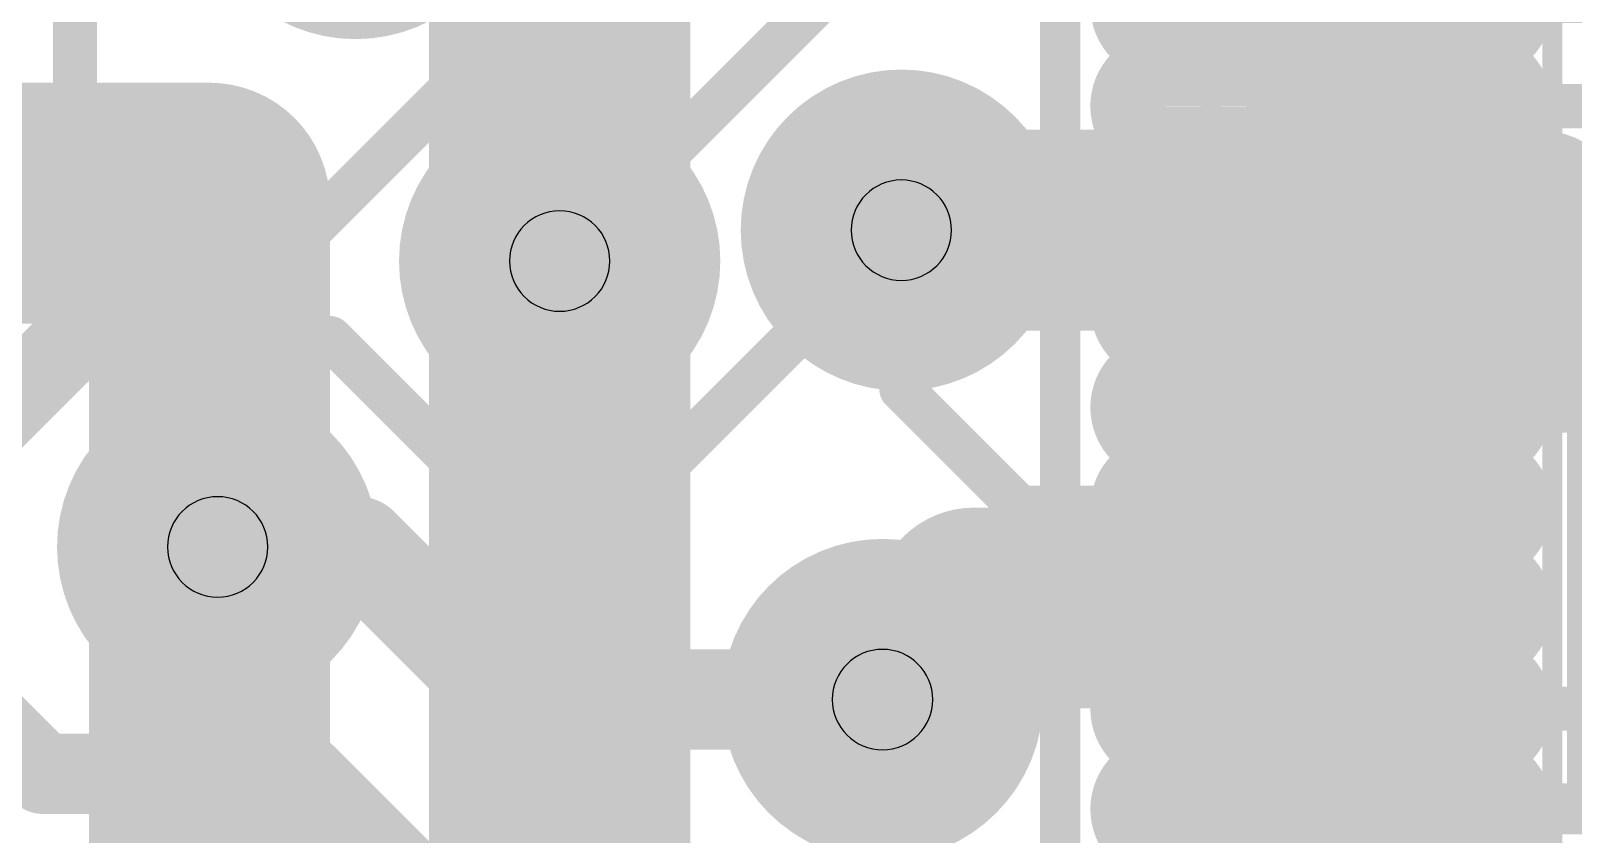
# Model space of a CAD drawing. Extents: x 0.11 to 5.41, y 1.37 to 6.94.
# Drawn here: x 3.4394 to 3.7417, y 5.1366 to 5.2941 of the extents above; entities that cross this region are included whole.
import ezdxf

# ---------------------------------------------------------------- set-up
doc = ezdxf.new("R2010")
doc.units = 0
doc.layers.get('0').update_dxf_attribs({"linetype": 'CONTINUOUS'})
for name, color, linetype in [('BOTTOMLAYER', 5, 'CONTINUOUS'), ('BOTTOMOVERLAY', 54, 'CONTINUOUS'), ('BOTTOMPASTE', 16, 'CONTINUOUS'), ('BOTTOMSOLDER', 6, 'CONTINUOUS'), ('DRILLDRAWING', 1, 'CONTINUOUS'), ('MECHANICAL13', 56, 'CONTINUOUS'), ('MECHANICAL15', 56, 'CONTINUOUS'), ('MULTILAYER', 9, 'CONTINUOUS'), ('TOPLAYER', 1, 'CONTINUOUS'), ('TOPOVERLAY', 2, 'CONTINUOUS'), ('TOPPASTE', 8, 'CONTINUOUS'), ('TOPSOLDER', 216, 'CONTINUOUS')]:
    doc.layers.add(name, color=color, linetype=linetype)

# ---------------------------------------------------------------- blocks, each defined once
blk = doc.blocks.new('PZ100_N_15')
at = {"layer": 'MECHANICAL13', "const_width": 0.00394}
blk.add_lwpolyline([(-0.27559, -0.27559), (0.27559, -0.27559)], dxfattribs=at)
at = {"layer": 'MECHANICAL15', "const_width": 0.00394}
blk.add_lwpolyline([(-0.34252, -0.34252), (0.34252, -0.34252)], dxfattribs=at)
at = {"layer": 'TOPLAYER', "const_width": 0.00492}
for points in [[(-0.04183, -0.26673, -1), (-0.03691, -0.26673)], [(-0.02215, -0.26673, -1), (-0.01722, -0.26673)], [(-0.00246, -0.26673, -1), (0.00246, -0.26673)], [(0.01722, -0.26673, -1), (0.02215, -0.26673)], [(0.03691, -0.26673, -1), (0.04183, -0.26673)], [(0.05659, -0.26673, -1), (0.06152, -0.26673)], [(0.07628, -0.26673, -1), (0.0812, -0.26673)], [(0.09596, -0.26673, -1), (0.10089, -0.26673)], [(-0.03691, -0.32776, -1), (-0.04183, -0.32776)], [(-0.01722, -0.32776, -1), (-0.02215, -0.32776)], [(0.00246, -0.32776, -1), (-0.00246, -0.32776)], [(0.02215, -0.32776, -1), (0.01722, -0.32776)], [(0.04183, -0.32776, -1), (0.03691, -0.32776)], [(0.06152, -0.32776, -1), (0.05659, -0.32776)], [(0.0812, -0.32776, -1), (0.07628, -0.32776)], [(0.10089, -0.32776, -1), (0.09596, -0.32776)]]:
    blk.add_lwpolyline(points, format="xyb", dxfattribs=at)
for points in [[(-0.04183, -0.32776), (-0.04183, -0.26673)], [(-0.03691, -0.32776), (-0.03691, -0.26673)], [(-0.02215, -0.32776), (-0.02215, -0.26673)], [(-0.01722, -0.32776), (-0.01722, -0.26673)], [(-0.00246, -0.32776), (-0.00246, -0.26673)], [(0.00246, -0.32776), (0.00246, -0.26673)], [(0.01722, -0.32776), (0.01722, -0.26673)], [(0.02215, -0.32776), (0.02215, -0.26673)], [(0.03691, -0.32776), (0.03691, -0.26673)], [(0.04183, -0.32776), (0.04183, -0.26673)], [(0.05659, -0.32776), (0.05659, -0.26673)], [(0.06152, -0.32776), (0.06152, -0.26673)], [(0.07628, -0.32776), (0.07628, -0.26673)], [(0.0812, -0.32776), (0.0812, -0.26673)], [(0.09596, -0.32776), (0.09596, -0.26673)], [(0.10089, -0.32776), (0.10089, -0.26673)]]:
    blk.add_lwpolyline(points, dxfattribs=at)
for points in [[(-0.04183, -0.29724, 1), (-0.03691, -0.29724, 1)], [(-0.02215, -0.29724, 1), (-0.01722, -0.29724, 1)], [(-0.00246, -0.29724, 1), (0.00246, -0.29724, 1)], [(0.01722, -0.29724, 1), (0.02215, -0.29724, 1)], [(0.03691, -0.29724, 1), (0.04183, -0.29724, 1)], [(0.05659, -0.29724, 1), (0.06152, -0.29724, 1)], [(0.07628, -0.29724, 1), (0.0812, -0.29724, 1)], [(0.09596, -0.29724, 1), (0.10089, -0.29724, 1)]]:
    blk.add_lwpolyline(points, format="xyb", close=True, dxfattribs=at)
at = {"layer": 'TOPOVERLAY', "const_width": 0.00787}
blk.add_lwpolyline([(-0.24606, -0.24606), (0.24606, -0.24606)], dxfattribs=at)
at = {"layer": 'TOPPASTE', "const_width": 0.00492}
for points in [[(-0.04183, -0.26673, -1), (-0.03691, -0.26673)], [(-0.02215, -0.26673, -1), (-0.01722, -0.26673)], [(-0.00246, -0.26673, -1), (0.00246, -0.26673)], [(0.01722, -0.26673, -1), (0.02215, -0.26673)], [(0.03691, -0.26673, -1), (0.04183, -0.26673)], [(0.05659, -0.26673, -1), (0.06152, -0.26673)], [(0.07628, -0.26673, -1), (0.0812, -0.26673)], [(0.09596, -0.26673, -1), (0.10089, -0.26673)], [(-0.03691, -0.32776, -1), (-0.04183, -0.32776)], [(-0.01722, -0.32776, -1), (-0.02215, -0.32776)], [(0.00246, -0.32776, -1), (-0.00246, -0.32776)], [(0.02215, -0.32776, -1), (0.01722, -0.32776)], [(0.04183, -0.32776, -1), (0.03691, -0.32776)], [(0.06152, -0.32776, -1), (0.05659, -0.32776)], [(0.0812, -0.32776, -1), (0.07628, -0.32776)], [(0.10089, -0.32776, -1), (0.09596, -0.32776)]]:
    blk.add_lwpolyline(points, format="xyb", dxfattribs=at)
for points in [[(-0.04183, -0.32776), (-0.04183, -0.26673)], [(-0.03691, -0.32776), (-0.03691, -0.26673)], [(-0.02215, -0.32776), (-0.02215, -0.26673)], [(-0.01722, -0.32776), (-0.01722, -0.26673)], [(-0.00246, -0.32776), (-0.00246, -0.26673)], [(0.00246, -0.32776), (0.00246, -0.26673)], [(0.01722, -0.32776), (0.01722, -0.26673)], [(0.02215, -0.32776), (0.02215, -0.26673)], [(0.03691, -0.32776), (0.03691, -0.26673)], [(0.04183, -0.32776), (0.04183, -0.26673)], [(0.05659, -0.32776), (0.05659, -0.26673)], [(0.06152, -0.32776), (0.06152, -0.26673)], [(0.07628, -0.32776), (0.07628, -0.26673)], [(0.0812, -0.32776), (0.0812, -0.26673)], [(0.09596, -0.32776), (0.09596, -0.26673)], [(0.10089, -0.32776), (0.10089, -0.26673)]]:
    blk.add_lwpolyline(points, dxfattribs=at)
for points in [[(-0.04183, -0.29724, 1), (-0.03691, -0.29724, 1)], [(-0.02215, -0.29724, 1), (-0.01722, -0.29724, 1)], [(-0.00246, -0.29724, 1), (0.00246, -0.29724, 1)], [(0.01722, -0.29724, 1), (0.02215, -0.29724, 1)], [(0.03691, -0.29724, 1), (0.04183, -0.29724, 1)], [(0.05659, -0.29724, 1), (0.06152, -0.29724, 1)], [(0.07628, -0.29724, 1), (0.0812, -0.29724, 1)], [(0.09596, -0.29724, 1), (0.10089, -0.29724, 1)]]:
    blk.add_lwpolyline(points, format="xyb", close=True, dxfattribs=at)
at = {"layer": 'TOPSOLDER', "const_width": 0.01476}
for points in [[(-0.04675, -0.26673, -1), (-0.03199, -0.26673)], [(-0.02707, -0.26673, -1), (-0.0123, -0.26673)], [(-0.00738, -0.26673, -1), (0.00738, -0.26673)], [(0.0123, -0.26673, -1), (0.02707, -0.26673)], [(0.03199, -0.26673, -1), (0.04675, -0.26673)], [(0.05167, -0.26673, -1), (0.06644, -0.26673)], [(0.07136, -0.26673, -1), (0.08612, -0.26673)], [(0.09104, -0.26673, -1), (0.10581, -0.26673)], [(0.11073, -0.26673, -1), (0.12549, -0.26673)], [(-0.03199, -0.32776, -1), (-0.04675, -0.32776)], [(-0.0123, -0.32776, -1), (-0.02707, -0.32776)], [(0.00738, -0.32776, -1), (-0.00738, -0.32776)], [(0.02707, -0.32776, -1), (0.0123, -0.32776)], [(0.04675, -0.32776, -1), (0.03199, -0.32776)], [(0.06644, -0.32776, -1), (0.05167, -0.32776)], [(0.08612, -0.32776, -1), (0.07136, -0.32776)], [(0.10581, -0.32776, -1), (0.09104, -0.32776)], [(0.12549, -0.32776, -1), (0.11073, -0.32776)]]:
    blk.add_lwpolyline(points, format="xyb", dxfattribs=at)
for points in [[(-0.04675, -0.32776), (-0.04675, -0.26673)], [(-0.03199, -0.32776), (-0.03199, -0.26673)], [(-0.02707, -0.32776), (-0.02707, -0.26673)], [(-0.0123, -0.32776), (-0.0123, -0.26673)], [(-0.00738, -0.32776), (-0.00738, -0.26673)], [(0.00738, -0.32776), (0.00738, -0.26673)], [(0.0123, -0.32776), (0.0123, -0.26673)], [(0.02707, -0.32776), (0.02707, -0.26673)], [(0.03199, -0.32776), (0.03199, -0.26673)], [(0.04675, -0.32776), (0.04675, -0.26673)], [(0.05167, -0.32776), (0.05167, -0.26673)], [(0.06644, -0.32776), (0.06644, -0.26673)], [(0.07136, -0.32776), (0.07136, -0.26673)], [(0.08612, -0.32776), (0.08612, -0.26673)], [(0.09104, -0.32776), (0.09104, -0.26673)], [(0.10581, -0.32776), (0.10581, -0.26673)], [(0.11073, -0.32776), (0.11073, -0.26673)]]:
    blk.add_lwpolyline(points, dxfattribs=at)
for points in [[(-0.04675, -0.29724, 1), (-0.03199, -0.29724, 1)], [(-0.02707, -0.29724, 1), (-0.0123, -0.29724, 1)], [(-0.00738, -0.29724, 1), (0.00738, -0.29724, 1)], [(0.0123, -0.29724, 1), (0.02707, -0.29724, 1)], [(0.03199, -0.29724, 1), (0.04675, -0.29724, 1)], [(0.05167, -0.29724, 1), (0.06644, -0.29724, 1)], [(0.07136, -0.29724, 1), (0.08612, -0.29724, 1)], [(0.09104, -0.29724, 1), (0.10581, -0.29724, 1)], [(0.11073, -0.29724, 1), (0.12549, -0.29724, 1)]]:
    blk.add_lwpolyline(points, format="xyb", close=True, dxfattribs=at)
blk = doc.blocks.new('0805__2012__P_______B_62')
at = {"layer": 'BOTTOMLAYER'}
for points, const_width in [([(-0.00787, 0.02559), (-0.00787, -0.02559)], 0.01575), ([(0.00787, 0.02559), (0.00787, -0.02559)], 0.01575), ([(0.05512, 0.02559), (0.05512, -0.02559)], 0.01575), ([(0.07087, 0.02559), (0.07087, -0.02559)], 0.01575), ([(-0.01575, 0.0128), (0.01575, 0.0128)], 0.02559), ([(0.04724, 0.0128), (0.07874, 0.0128)], 0.02559), ([(-0.01575, -0.0128), (0.01575, -0.0128)], 0.02559), ([(0.04724, -0.0128), (0.07874, -0.0128)], 0.02559)]:
    blk.add_lwpolyline(points, dxfattribs=dict(at, const_width=const_width))
at = {"layer": 'BOTTOMLAYER', "const_width": 0.01575}
for points in [[(-0.00787, 0, 1), (0.00787, 0, 1)], [(0.05512, 0, 1), (0.07087, 0, 1)]]:
    blk.add_lwpolyline(points, format="xyb", close=True, dxfattribs=at)
at = {"layer": 'BOTTOMOVERLAY', "const_width": 0.01}
for points in [[(-0.03937, 0.03937), (0.09843, 0.03937)], [(-0.03937, -0.03937), (-0.03937, 0.03937)], [(0.09843, -0.03937), (0.09843, 0.03937)], [(-0.03937, -0.03937), (0.09843, -0.03937)], [(-0.03937, -0.03937), (-0.0315, -0.03937)]]:
    blk.add_lwpolyline(points, dxfattribs=at)
at = {"layer": 'BOTTOMOVERLAY', "const_width": 0.005}
for points in [[(-0.04187, 0.03937, 1), (-0.03687, 0.03937, 1)], [(-0.04187, 0.03937, 1), (-0.03687, 0.03937, 1)], [(0.09593, 0.03937, 1), (0.10093, 0.03937, 1)], [(0.09593, 0.03937, 1), (0.10093, 0.03937, 1)], [(-0.04187, -0.03937, 1), (-0.03687, -0.03937, 1)], [(-0.04187, -0.03937, 1), (-0.03687, -0.03937, 1)], [(-0.04187, -0.03937, 1), (-0.03687, -0.03937, 1)], [(-0.034, -0.03937, 1), (-0.029, -0.03937, 1)], [(0.09593, -0.03937, 1), (0.10093, -0.03937, 1)], [(0.09593, -0.03937, 1), (0.10093, -0.03937, 1)]]:
    blk.add_lwpolyline(points, format="xyb", close=True, dxfattribs=at)
at = {"layer": 'BOTTOMPASTE'}
for points, const_width in [([(-0.00787, 0.02559), (-0.00787, -0.02559)], 0.01575), ([(0.00787, 0.02559), (0.00787, -0.02559)], 0.01575), ([(0.05512, 0.02559), (0.05512, -0.02559)], 0.01575), ([(0.07087, 0.02559), (0.07087, -0.02559)], 0.01575), ([(-0.01575, 0.0128), (0.01575, 0.0128)], 0.02559), ([(0.04724, 0.0128), (0.07874, 0.0128)], 0.02559), ([(-0.01575, -0.0128), (0.01575, -0.0128)], 0.02559), ([(0.04724, -0.0128), (0.07874, -0.0128)], 0.02559)]:
    blk.add_lwpolyline(points, dxfattribs=dict(at, const_width=const_width))
at = {"layer": 'BOTTOMPASTE', "const_width": 0.01575}
for points in [[(-0.00787, 0, 1), (0.00787, 0, 1)], [(0.05512, 0, 1), (0.07087, 0, 1)]]:
    blk.add_lwpolyline(points, format="xyb", close=True, dxfattribs=at)
at = {"layer": 'BOTTOMSOLDER'}
for points, const_width in [([(-0.0128, 0.03543), (-0.0128, -0.03543)], 0.02559), ([(0.0128, 0.03543), (0.0128, -0.03543)], 0.02559), ([(0.0502, 0.03543), (0.0502, -0.03543)], 0.02559), ([(0.07579, 0.03543), (0.07579, -0.03543)], 0.02559), ([(-0.02559, 0.01772), (0.02559, 0.01772)], 0.03543), ([(0.0374, 0.01772), (0.08858, 0.01772)], 0.03543), ([(-0.02559, -0.01772), (0.02559, -0.01772)], 0.03543), ([(0.0374, -0.01772), (0.08858, -0.01772)], 0.03543)]:
    blk.add_lwpolyline(points, dxfattribs=dict(at, const_width=const_width))
at = {"layer": 'BOTTOMSOLDER', "const_width": 0.02559}
for points in [[(-0.0128, 0, 1), (0.0128, 0, 1)], [(0.0502, 0, 1), (0.07579, 0, 1)]]:
    blk.add_lwpolyline(points, format="xyb", close=True, dxfattribs=at)
blk = doc.blocks.new('0805__2012__P_______B_91')
at = {"layer": 'BOTTOMLAYER'}
for points, const_width in [([(-0.00787, 0.02559), (-0.00787, -0.02559)], 0.01575), ([(0.00787, 0.02559), (0.00787, -0.02559)], 0.01575), ([(0.05512, 0.02559), (0.05512, -0.02559)], 0.01575), ([(0.07087, 0.02559), (0.07087, -0.02559)], 0.01575), ([(-0.01575, 0.0128), (0.01575, 0.0128)], 0.02559), ([(0.04724, 0.0128), (0.07874, 0.0128)], 0.02559), ([(-0.01575, -0.0128), (0.01575, -0.0128)], 0.02559), ([(0.04724, -0.0128), (0.07874, -0.0128)], 0.02559)]:
    blk.add_lwpolyline(points, dxfattribs=dict(at, const_width=const_width))
at = {"layer": 'BOTTOMLAYER', "const_width": 0.01575}
for points in [[(-0.00787, 0, 1), (0.00787, 0, 1)], [(0.05512, 0, 1), (0.07087, 0, 1)]]:
    blk.add_lwpolyline(points, format="xyb", close=True, dxfattribs=at)
at = {"layer": 'BOTTOMOVERLAY', "const_width": 0.01}
for points in [[(-0.03937, 0.03937), (0.09843, 0.03937)], [(-0.03937, -0.03937), (-0.03937, 0.03937)], [(0.09843, -0.03937), (0.09843, 0.03937)], [(-0.03937, -0.03937), (0.09843, -0.03937)], [(-0.03937, -0.03937), (-0.0315, -0.03937)]]:
    blk.add_lwpolyline(points, dxfattribs=at)
at = {"layer": 'BOTTOMOVERLAY', "const_width": 0.005}
for points in [[(-0.04187, 0.03937, 1), (-0.03687, 0.03937, 1)], [(-0.04187, 0.03937, 1), (-0.03687, 0.03937, 1)], [(0.09593, 0.03937, 1), (0.10093, 0.03937, 1)], [(0.09593, 0.03937, 1), (0.10093, 0.03937, 1)], [(-0.04187, -0.03937, 1), (-0.03687, -0.03937, 1)], [(-0.04187, -0.03937, 1), (-0.03687, -0.03937, 1)], [(-0.04187, -0.03937, 1), (-0.03687, -0.03937, 1)], [(-0.034, -0.03937, 1), (-0.029, -0.03937, 1)], [(0.09593, -0.03937, 1), (0.10093, -0.03937, 1)], [(0.09593, -0.03937, 1), (0.10093, -0.03937, 1)]]:
    blk.add_lwpolyline(points, format="xyb", close=True, dxfattribs=at)
at = {"layer": 'BOTTOMPASTE'}
for points, const_width in [([(-0.00787, 0.02559), (-0.00787, -0.02559)], 0.01575), ([(0.00787, 0.02559), (0.00787, -0.02559)], 0.01575), ([(0.05512, 0.02559), (0.05512, -0.02559)], 0.01575), ([(0.07087, 0.02559), (0.07087, -0.02559)], 0.01575), ([(-0.01575, 0.0128), (0.01575, 0.0128)], 0.02559), ([(0.04724, 0.0128), (0.07874, 0.0128)], 0.02559), ([(-0.01575, -0.0128), (0.01575, -0.0128)], 0.02559), ([(0.04724, -0.0128), (0.07874, -0.0128)], 0.02559)]:
    blk.add_lwpolyline(points, dxfattribs=dict(at, const_width=const_width))
at = {"layer": 'BOTTOMPASTE', "const_width": 0.01575}
for points in [[(-0.00787, 0, 1), (0.00787, 0, 1)], [(0.05512, 0, 1), (0.07087, 0, 1)]]:
    blk.add_lwpolyline(points, format="xyb", close=True, dxfattribs=at)
at = {"layer": 'BOTTOMSOLDER'}
for points, const_width in [([(-0.0128, 0.03543), (-0.0128, -0.03543)], 0.02559), ([(0.0128, 0.03543), (0.0128, -0.03543)], 0.02559), ([(0.0502, 0.03543), (0.0502, -0.03543)], 0.02559), ([(0.07579, 0.03543), (0.07579, -0.03543)], 0.02559), ([(-0.02559, 0.01772), (0.02559, 0.01772)], 0.03543), ([(0.0374, 0.01772), (0.08858, 0.01772)], 0.03543), ([(-0.02559, -0.01772), (0.02559, -0.01772)], 0.03543), ([(0.0374, -0.01772), (0.08858, -0.01772)], 0.03543)]:
    blk.add_lwpolyline(points, dxfattribs=dict(at, const_width=const_width))
at = {"layer": 'BOTTOMSOLDER', "const_width": 0.02559}
for points in [[(-0.0128, 0, 1), (0.0128, 0, 1)], [(0.0502, 0, 1), (0.07579, 0, 1)]]:
    blk.add_lwpolyline(points, format="xyb", close=True, dxfattribs=at)

msp = doc.modelspace()

# ---------------------------------------------------------------- linework, layer by layer
at = {"layer": 'BOTTOMLAYER'}
for points, const_width in [([(3.54302, 5.24895), (3.54302, 5.32)], 0.05118), ([(3.31872, 5.26029), (3.47436, 5.26029)], 0.04724), ([(3.47436, 5.10261), (3.47436, 5.26029)], 0.04724), ([(3.54302, 5.06395), (3.54302, 5.24895)], 0.05118), ([(3.61, 5.255), (3.73437, 5.255)], 0.03937), ([(3.73437, 5.255), (3.76606, 5.22331)], 0.03937), ([(3.6063, 5.16299), (3.62424, 5.18093)], 0.03937), ([(3.62424, 5.18093), (3.70307, 5.18093)], 0.03937)]:
    msp.add_lwpolyline(points, dxfattribs=dict(at, const_width=const_width))
for points, const_width in [([(3.46255, 5.26029, 1), (3.48617, 5.26029, 1)], 0.02362), ([(3.46255, 5.26029, 1), (3.48617, 5.26029, 1)], 0.02362), ([(3.59425, 5.255, 1), (3.62575, 5.255, 1)], 0.01181), ([(3.53023, 5.24895, 1), (3.55582, 5.24895, 1)], 0.02559), ([(3.53023, 5.24895, 1), (3.55582, 5.24895, 1)], 0.02559), ([(3.60016, 5.255, 1), (3.61984, 5.255, 1)], 0.01969), ([(3.72453, 5.255, 1), (3.74421, 5.255, 1)], 0.01969), ([(3.72453, 5.255, 1), (3.74421, 5.255, 1)], 0.01969), ([(3.52728, 5.24895, 1), (3.55877, 5.24895, 1)], 0.01181), ([(3.46024, 5.19291, 1), (3.49173, 5.19291, 1)], 0.01181), ([(3.6144, 5.18093, 1), (3.63408, 5.18093, 1)], 0.01969), ([(3.6144, 5.18093, 1), (3.63408, 5.18093, 1)], 0.01969), ([(3.69322, 5.18093, 1), (3.71291, 5.18093, 1)], 0.01969), ([(3.59055, 5.16299, 1), (3.62205, 5.16299, 1)], 0.01181), ([(3.59646, 5.16299, 1), (3.61614, 5.16299, 1)], 0.01969)]:
    msp.add_lwpolyline(points, format="xyb", close=True, dxfattribs=dict(at, const_width=const_width))
at = {"layer": 'BOTTOMSOLDER', "const_width": 0.02165}
for points in [[(3.48235, 5.32395, 1), (3.52369, 5.32395, 1)], [(3.58933, 5.255, 1), (3.63067, 5.255, 1)], [(3.52235, 5.24895, 1), (3.56369, 5.24895, 1)], [(3.45532, 5.19291, 1), (3.49665, 5.19291, 1)], [(3.58563, 5.16299, 1), (3.62697, 5.16299, 1)]]:
    msp.add_lwpolyline(points, format="xyb", close=True, dxfattribs=at)
at = {"layer": 'DRILLDRAWING'}
for points in [[(3.60016, 5.255, 1), (3.61984, 5.255, 1)], [(3.53318, 5.24895, 1), (3.55287, 5.24895, 1)], [(3.46614, 5.19291, 1), (3.48583, 5.19291, 1)], [(3.59646, 5.16299, 1), (3.61614, 5.16299, 1)]]:
    msp.add_lwpolyline(points, format="xyb", close=True, dxfattribs=at)
at = {"layer": 'MULTILAYER', "const_width": 0.01181}
for points in [[(3.59425, 5.255, 1), (3.62575, 5.255, 1)], [(3.52728, 5.24895, 1), (3.55877, 5.24895, 1)], [(3.46024, 5.19291, 1), (3.49173, 5.19291, 1)], [(3.59055, 5.16299, 1), (3.62205, 5.16299, 1)]]:
    msp.add_lwpolyline(points, format="xyb", close=True, dxfattribs=at)
at = {"layer": 'TOPLAYER'}
for points, const_width in [([(3.44802, 5.23384), (3.44802, 5.35787)], 0.00866), ([(3.47291, 5.23384), (3.57224, 5.33317)], 0.00866), ([(3.54302, 5.24895), (3.59307, 5.299)], 0.00866), ([(3.69232, 5.27932), (3.85827, 5.27932)], 0.00866), ([(3.69232, 5.25963), (3.85537, 5.25963)], 0.00866), ([(3.55895, 5.20395), (3.61, 5.255)], 0.00866), ([(3.61, 5.22386), (3.61, 5.255)], 0.00866), ([(3.69232, 5.23995), (3.8695, 5.23995)], 0.00866), ([(3.39507, 5.18089), (3.44802, 5.23384)], 0.01575), ([(3.44802, 5.23384), (3.47291, 5.23384)], 0.00866), ([(3.47291, 5.23384), (3.49805, 5.23384)], 0.00866), ([(3.49805, 5.23384), (3.52794, 5.20395)], 0.00866), ([(3.61, 5.22386), (3.63328, 5.20058)], 0.00866), ([(3.69, 5.22), (3.85835, 5.22)], 0.00866), ([(3.52794, 5.20395), (3.55895, 5.20395)], 0.00866), ([(3.63328, 5.20058), (3.69232, 5.20058)], 0.00866), ([(3.49552, 5.19291), (3.50359, 5.19291)], 0.01969), ([(3.50359, 5.19291), (3.53351, 5.16299)], 0.01969), ([(3.4835, 5.18089), (3.49552, 5.19291)], 0.00984), ([(3.40927, 5.18089), (3.44173, 5.14843)], 0.01575), ([(3.6063, 5.16299), (3.6242, 5.18089)], 0.00866), ([(3.6242, 5.18089), (3.69232, 5.18089)], 0.00866), ([(3.53351, 5.16299), (3.6063, 5.16299)], 0.01969), ([(3.69232, 5.16121), (3.88155, 5.16121)], 0.00866), ([(3.44173, 5.14843), (3.49305, 5.14843)], 0.01575), ([(3.49305, 5.14843), (3.52021, 5.12126)], 0.01575), ([(3.69232, 5.14152), (3.86604, 5.14152)], 0.00866)]:
    msp.add_lwpolyline(points, dxfattribs=dict(at, const_width=const_width))
for points, const_width in [([(3.69015, 5.27932, 1), (3.69448, 5.27932, 1)], 0.00433), ([(3.59425, 5.255, 1), (3.62575, 5.255, 1)], 0.01181), ([(3.52728, 5.24895, 1), (3.55877, 5.24895, 1)], 0.01181), ([(3.69015, 5.25963, 1), (3.69448, 5.25963, 1)], 0.00433), ([(3.60783, 5.255, 1), (3.61217, 5.255, 1)], 0.00433), ([(3.60783, 5.255, 1), (3.61217, 5.255, 1)], 0.00433), ([(3.54086, 5.24895, 1), (3.54519, 5.24895, 1)], 0.00433), ([(3.69015, 5.23995, 1), (3.69448, 5.23995, 1)], 0.00433), ([(3.44409, 5.23384, 1), (3.45196, 5.23384, 1)], 0.00787), ([(3.44586, 5.23384, 1), (3.45019, 5.23384, 1)], 0.00433), ([(3.44586, 5.23384, 1), (3.45019, 5.23384, 1)], 0.00433), ([(3.47075, 5.23384, 1), (3.47508, 5.23384, 1)], 0.00433), ([(3.47075, 5.23384, 1), (3.47508, 5.23384, 1)], 0.00433), ([(3.47075, 5.23384, 1), (3.47508, 5.23384, 1)], 0.00433), ([(3.49588, 5.23384, 1), (3.50021, 5.23384, 1)], 0.00433), ([(3.49588, 5.23384, 1), (3.50021, 5.23384, 1)], 0.00433), ([(3.60783, 5.22386, 1), (3.61217, 5.22386, 1)], 0.00433), ([(3.60783, 5.22386, 1), (3.61217, 5.22386, 1)], 0.00433), ([(3.68783, 5.22, 1), (3.69217, 5.22, 1)], 0.00433), ([(3.46024, 5.19291, 1), (3.49173, 5.19291, 1)], 0.01181), ([(3.52577, 5.20395, 1), (3.5301, 5.20395, 1)], 0.00433), ([(3.52577, 5.20395, 1), (3.5301, 5.20395, 1)], 0.00433), ([(3.55679, 5.20395, 1), (3.56112, 5.20395, 1)], 0.00433), ([(3.55679, 5.20395, 1), (3.56112, 5.20395, 1)], 0.00433), ([(3.63112, 5.20058, 1), (3.63545, 5.20058, 1)], 0.00433), ([(3.63112, 5.20058, 1), (3.63545, 5.20058, 1)], 0.00433), ([(3.69015, 5.20058, 1), (3.69448, 5.20058, 1)], 0.00433), ([(3.4906, 5.19291, 1), (3.50044, 5.19291, 1)], 0.00984), ([(3.49867, 5.19291, 1), (3.50851, 5.19291, 1)], 0.00984), ([(3.49867, 5.19291, 1), (3.50851, 5.19291, 1)], 0.00984), ([(3.49306, 5.19291, 1), (3.49798, 5.19291, 1)], 0.00492), ([(3.48104, 5.18089, 1), (3.48596, 5.18089, 1)], 0.00492), ([(3.62203, 5.18089, 1), (3.62636, 5.18089, 1)], 0.00433), ([(3.62203, 5.18089, 1), (3.62636, 5.18089, 1)], 0.00433), ([(3.69015, 5.18089, 1), (3.69448, 5.18089, 1)], 0.00433), ([(3.59055, 5.16299, 1), (3.62205, 5.16299, 1)], 0.01181), ([(3.52859, 5.16299, 1), (3.53844, 5.16299, 1)], 0.00984), ([(3.52859, 5.16299, 1), (3.53844, 5.16299, 1)], 0.00984), ([(3.60138, 5.16299, 1), (3.61122, 5.16299, 1)], 0.00984), ([(3.60413, 5.16299, 1), (3.60846, 5.16299, 1)], 0.00433), ([(3.69015, 5.16121, 1), (3.69448, 5.16121, 1)], 0.00433), ([(3.4378, 5.14843, 1), (3.44567, 5.14843, 1)], 0.00787), ([(3.4378, 5.14843, 1), (3.44567, 5.14843, 1)], 0.00787), ([(3.48911, 5.14843, 1), (3.49698, 5.14843, 1)], 0.00787), ([(3.48911, 5.14843, 1), (3.49698, 5.14843, 1)], 0.00787), ([(3.69015, 5.14152, 1), (3.69448, 5.14152, 1)], 0.00433)]:
    msp.add_lwpolyline(points, format="xyb", close=True, dxfattribs=dict(at, const_width=const_width))
at = {"layer": 'TOPSOLDER', "const_width": 0.02165}
for points in [[(3.48235, 5.32395, 1), (3.52369, 5.32395, 1)], [(3.58933, 5.255, 1), (3.63067, 5.255, 1)], [(3.52235, 5.24895, 1), (3.56369, 5.24895, 1)], [(3.45532, 5.19291, 1), (3.49665, 5.19291, 1)], [(3.58563, 5.16299, 1), (3.62697, 5.16299, 1)]]:
    msp.add_lwpolyline(points, format="xyb", close=True, dxfattribs=at)

# ---------------------------------------------------------------- block references
for name, p, rotation in [('PZ100_N_15', (3.39507, 5.18089), 90), ('0805__2012__P_______B_62', (3.70307, 5.34), 360), ('0805__2012__P_______B_91', (3.70307, 5.18093), 360)]:
    msp.add_blockref(name, p, dxfattribs=dict(rotation=rotation))

doc.saveas('drawing.dxf')
